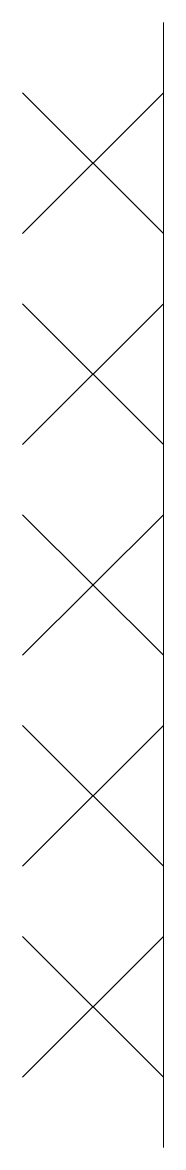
# Model space of a CAD drawing. Header units: millimetres. Extents: x 18265 to 85480, y -42500 to 14888.
# Drawn here: x 42660.1 to 42670.1, y -21130.1 to -21050.1 of the extents above; entities that cross this region are included whole.
import ezdxf

# ---------------------------------------------------------------- set-up
doc = ezdxf.new("R2010")
doc.units = ezdxf.units.MM
doc.layers.add('AA_Oformlenie', color=7, linetype='Continuous', lineweight=9)

# ---------------------------------------------------------------- blocks, each defined once
blk = doc.blocks.new('Последовательность узлов - Сплошная 2мм М5-2304530-КР_УЗ_Км_А')
at = {"layer": 'AA_Oformlenie'}
for p, q in [((2175, 320), (2185, 310)), ((2185, 320), (2175, 310)), ((2190, 320), (2200, 310)), ((2200, 320), (2190, 310)), ((2205, 320), (2215, 310)), ((2215, 320), (2205, 310)), ((2220, 320), (2230, 310)), ((2230, 320), (2220, 310)), ((2235, 320), (2245, 310)), ((2245, 320), (2235, 310)), ((2170, 310), (2190, 310)), ((2185, 310), (2205, 310)), ((2200, 310), (2220, 310)), ((2215, 310), (2235, 310)), ((2230, 310), (2250, 310))]:
    blk.add_line(p, q, dxfattribs=at)

msp = doc.modelspace()

# ---------------------------------------------------------------- block references
at = {"layer": 'AA_Oformlenie', "rotation": 90}
msp.add_blockref('Последовательность узлов - Сплошная 2мм М5-2304530-КР_УЗ_Км_А', (42980.0817, -23300.0616), dxfattribs=at)

doc.saveas('drawing.dxf')
